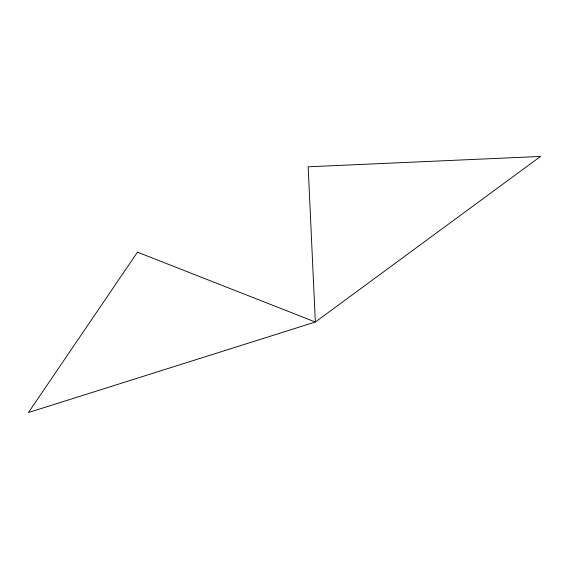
<?xml version="1.0" encoding="UTF-8"?>
<svg xmlns="http://www.w3.org/2000/svg" width="569" height="569" viewBox="0 0 569 569"><rect width="100%" height="100%" fill="white"/><g stroke="black" fill="none" stroke-linecap="round" stroke-linejoin="round"><path stroke-width="0.85" d="M137.463 252.167L28.45 412.553L315.347 322.011L540.55 156.447L308.163 166.795L315.347 322.011L137.463 252.167"/></g></svg>
